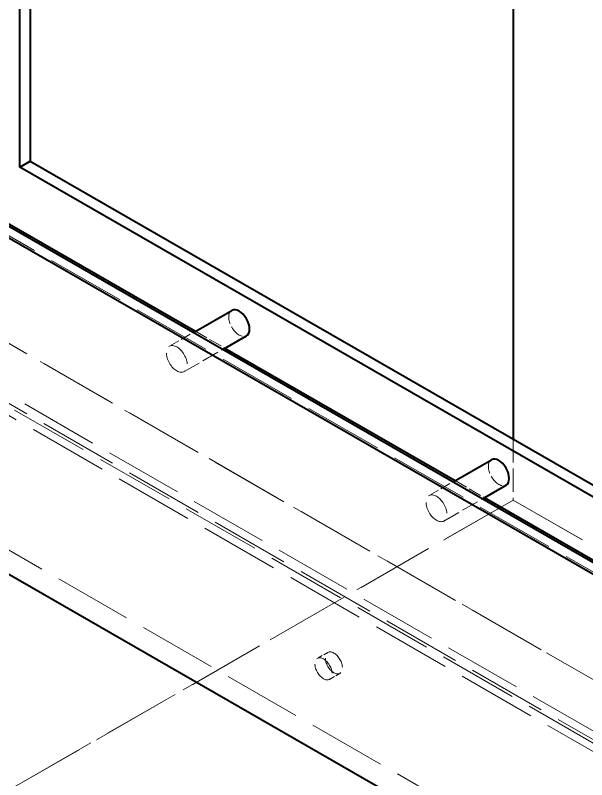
# Model space of a CAD drawing. Header units: millimetres. Extents: x 0 to 2378, y 0 to 1682.
# Drawn here: x 2125.16 to 2156.29, y 1423.09 to 1464.76 of the extents above; entities that cross this region are included whole.
import ezdxf

# ---------------------------------------------------------------- set-up
doc = ezdxf.new("R2010")
doc.units = ezdxf.units.MM
doc.header["$LTSCALE"] = 2
doc.linetypes.add('DASHED', pattern=[0.2067, 0.1654, -0.0413])
doc.layers.add('가려진 것(ISO)', color=2, linetype='DASHED', lineweight=18)
doc.layers.add('가시적인 것(ISO)', color=3, linetype='Continuous', lineweight=40)

msp = doc.modelspace()

# ---------------------------------------------------------------- linework, layer by layer
at = {"layer": '가려진 것(ISO)', "ltscale": 13.036946}
for p, q in [((2191.5899, 1414.2787), (2119.1821, 1455.9755)), ((2186.4987, 1411.3469), (2114.091, 1453.0437)), ((2186.4987, 1408.0767), (2114.091, 1449.7736)), ((2185.933, 1407.751), (2113.5253, 1449.4478))]:
    msp.add_line(p, q, dxfattribs=at)
at = {"layer": '가려진 것(ISO)', "ltscale": 12.833244}
msp.add_line((2185.3673, 1412.0009), (2114.091, 1453.0463), dxfattribs=at)
at = {"layer": '가려진 것(ISO)', "ltscale": 13.041375}
msp.add_line((2198.9438, 1400.7251), (2111.2625, 1451.2174), dxfattribs=at)
at = {"layer": '가려진 것(ISO)', "ltscale": 12.886484}
msp.add_line((2111.8282, 1451.5456), (2194.7011, 1403.8223), dxfattribs=at)
at = {"layer": '가려진 것(ISO)', "ltscale": 1.752531}
for p, q in [((2133.5614, 1446.7209), (2134.8627, 1447.4703)), ((2147.7036, 1438.577), (2149.0049, 1439.3264))]:
    msp.add_line(p, q, dxfattribs=at)
at = {"layer": '가려진 것(ISO)', "ltscale": 2.158997}
for p, q in [((2134.9751, 1447.535), (2136.5782, 1446.6118)), ((2149.1172, 1439.3911), (2150.7203, 1438.4679))]:
    msp.add_line(p, q, dxfattribs=at)
at = {"layer": '가려진 것(ISO)', "ltscale": 12.873099}
msp.add_line((2104.4743, 1447.3108), (2191.0242, 1397.4701), dxfattribs=at)
at = {"layer": '가려진 것(ISO)', "ltscale": 2.836254}
for p, q in [((2134.3599, 1445.3344), (2136.4658, 1446.5471)), ((2148.502, 1437.1905), (2150.608, 1438.4032))]:
    msp.add_line(p, q, dxfattribs=at)
at = {"layer": '가려진 것(ISO)', "ltscale": 3.870264}
msp.add_line((2152.2747, 1441.658), (2152.2747, 1438.3355), dxfattribs=at)
at = {"layer": '가려진 것(ISO)', "ltscale": 13.194353}
msp.add_line((2152.2747, 1438.333), (2109.8483, 1413.9012), dxfattribs=at)
at = {"layer": '가려진 것(ISO)', "ltscale": 12.842504}
msp.add_line((2152.2747, 1438.3355), (2110.9797, 1414.5553), dxfattribs=at)
at = {"layer": '가려진 것(ISO)', "ltscale": 0.002841}
msp.add_line((2152.2747, 1438.3355), (2152.2747, 1438.333), dxfattribs=at)
at = {"layer": '가려진 것(ISO)', "ltscale": 13.202866}
msp.add_line((2152.2747, 1438.3355), (2271.9172, 1369.438), dxfattribs=at)
at = {"layer": '가려진 것(ISO)', "ltscale": 12.924183}
msp.add_line((2152.2747, 1438.333), (2178.7205, 1423.1039), dxfattribs=at)
at = {"layer": '가려진 것(ISO)', "ltscale": 0.761779}
for p, q in [((2142.1873, 1430.0268), (2141.6216, 1429.701)), ((2142.846, 1428.8829), (2142.2803, 1428.5571))]:
    msp.add_line(p, q, dxfattribs=at)
at = {"layer": '가려진 것(ISO)', "ltscale": 2.393412}
for centre in [(2137.3548, 1447.9822), (2151.4969, 1439.8383)]:
    msp.add_ellipse(centre, major_axis=(0.3992, -0.6933), ratio=0.5780931, start_param=3.1415927, end_param=6.2831853, dxfattribs=at)
at = {"layer": '가려진 것(ISO)', "ltscale": 4.786925}
for centre in [(2133.9607, 1446.0277), (2148.1028, 1437.8837)]:
    msp.add_ellipse(centre, major_axis=(0.3992, -0.6933), ratio=0.5780931, dxfattribs=at)
at = {"layer": '가려진 것(ISO)', "ltscale": 3.949195}
for centre in [(2142.5166, 1429.4548), (2141.951, 1429.1291)]:
    msp.add_ellipse(centre, major_axis=(0.3294, -0.5719), ratio=0.5780931, dxfattribs=at)
at = {"layer": '가시적인 것(ISO)'}
for p, q in [((2125.4047, 1456.48), (2125.4047, 1484.3132)), ((2125.9703, 1483.9874), (2125.9703, 1456.8057)), ((2152.2747, 1468.8397), (2152.2747, 1441.658)), ((2117.4851, 1457.4774), (2164.0127, 1430.684)), ((2164.0127, 1430.0324), (2116.9194, 1457.1517)), ((2125.4047, 1456.48), (2125.9703, 1456.8057)), ((2125.9703, 1456.8057), (2164.0127, 1434.8986)), ((2164.0127, 1434.2471), (2125.4047, 1456.48)), ((2122.4361, 1454.7558), (2134.9751, 1447.535)), ((2134.8627, 1447.4703), (2136.9555, 1448.6755)), ((2136.4658, 1446.5471), (2137.754, 1447.2889)), ((2103.3429, 1446.6568), (2191.0242, 1396.1645)), ((2136.5782, 1446.6118), (2149.1172, 1439.3911)), ((2149.0049, 1439.3264), (2151.0977, 1440.5315)), ((2150.608, 1438.4032), (2151.8961, 1439.145)), ((2150.7203, 1438.4679), (2163.2594, 1431.2472))]:
    msp.add_line(p, q, dxfattribs=at)
for centre in [(2137.3548, 1447.9822), (2151.4969, 1439.8383)]:
    msp.add_ellipse(centre, major_axis=(-0.3992, 0.6933), ratio=0.5780931, start_param=3.1415927, end_param=6.2831853, dxfattribs=at)

doc.saveas('drawing.dxf')
